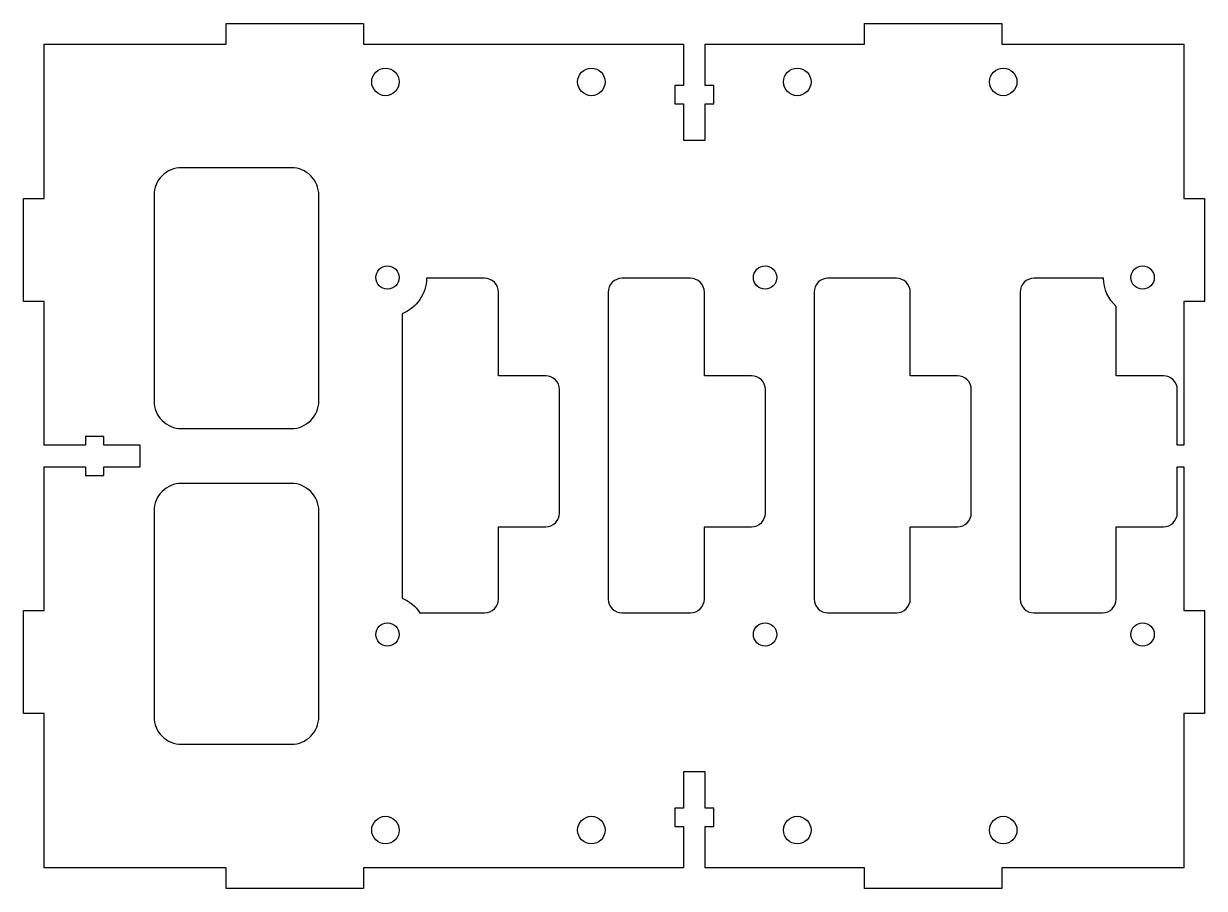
# Model space of a CAD drawing. Header units: millimetres. Extents: x -3 to 169, y -3 to 123.
import ezdxf

# ---------------------------------------------------------------- set-up
doc = ezdxf.new("R2010")
doc.units = ezdxf.units.MM
doc.layers.get('0').update_dxf_attribs({"linetype": 'CONTINUOUS'})

msp = doc.modelspace()

# ---------------------------------------------------------------- linework, layer by layer
for points in [[(156.16, 49.69), (163.05, 49.69, 0.414214), (165.05, 51.69), (165.05, 58.4), (166, 58.4), (166, 37.5), (169, 37.5), (169, 22.5), (166, 22.5), (166, 0), (139.48, 0), (139.48, -3), (119.48, -3), (119.48, 0), (96.3, 0), (96.3, 6), (97.55, 6), (97.55, 8.7), (96.3, 8.7), (96.3, 14), (93.1, 14), (93.1, 8.7), (91.85, 8.7), (91.85, 6), (93.1, 6), (93.1, 0), (46.52, 0), (46.52, -3), (26.52, -3), (26.52, 0), (0, 0), (0, 22.5), (-3, 22.5), (-3, 37.5), (0, 37.5), (0, 58.4), (6, 58.4), (6, 57.15), (8.7, 57.15), (8.7, 58.4), (14, 58.4), (14, 61.6), (8.7, 61.6), (8.7, 62.85), (6, 62.85), (6, 61.6), (0, 61.6), (0, 82.5), (-3, 82.5), (-3, 97.5), (0, 97.5), (0, 120), (26.52, 120), (26.52, 123), (46.52, 123), (46.52, 120), (93.1, 120), (93.1, 114), (91.85, 114), (91.85, 111.3), (93.1, 111.3), (93.1, 106), (96.3, 106), (96.3, 111.3), (97.55, 111.3), (97.55, 114), (96.3, 114), (96.3, 120), (119.48, 120), (119.48, 123), (139.48, 123), (139.48, 120), (166, 120), (166, 97.5), (169, 97.5), (169, 82.5), (166, 82.5), (166, 61.6), (165.05, 61.6), (165.05, 69.69, 0.414214), (163.05, 71.69), (156.16, 71.69), (156.16, 81.79, -0.205689), (154.3, 85.89, 0.017662), (154.16, 85.89), (144.16, 85.89, 0.414214), (142.16, 83.89), (142.16, 39.16, 0.414214), (144.16, 37.16), (154.16, 37.16, 0.414214), (156.16, 39.16)], [(40, 68), (40, 98, 0.414214), (36, 102), (20, 102, 0.414214), (16, 98), (16, 68, 0.414214), (20, 64), (36, 64, 0.414214)], [(66.16, 49.69), (73.05, 49.69, 0.414214), (75.05, 51.69), (75.05, 69.69, 0.414214), (73.05, 71.69), (66.16, 71.69), (66.16, 83.89, 0.414214), (64.16, 85.89), (55.7, 85.89, -0.299186), (52.16, 80.73), (52.16, 39.27, -0.149732), (54.74, 37.16), (64.16, 37.16, 0.414214), (66.16, 39.16)], [(96.16, 49.69), (103.05, 49.69, 0.414214), (105.05, 51.69), (105.05, 69.69, 0.414214), (103.05, 71.69), (96.16, 71.69), (96.16, 83.89, 0.414214), (94.16, 85.89), (84.16, 85.89, 0.414214), (82.16, 83.89), (82.16, 39.16, 0.414214), (84.16, 37.16), (94.16, 37.16, 0.414214), (96.16, 39.16)], [(126.16, 49.69), (133.05, 49.69, 0.414214), (135.05, 51.69), (135.05, 69.69, 0.414214), (133.05, 71.69), (126.16, 71.69), (126.16, 83.89, 0.414214), (124.16, 85.89), (114.16, 85.89, 0.414214), (112.16, 83.89), (112.16, 39.16, 0.414214), (114.16, 37.16), (124.16, 37.16, 0.414214), (126.16, 39.16)], [(40, 22), (40, 52, 0.414214), (36, 56), (20, 56, 0.414214), (16, 52), (16, 22, 0.414214), (20, 18), (36, 18, 0.414214)]]:
    msp.add_lwpolyline(points, format="xyb", close=True)
for centre, radius in [((49.7, 114.5), 2), ((79.7, 114.5), 2), ((109.7, 114.5), 2), ((139.7, 114.5), 2), ((50, 86), 1.7), ((105, 86), 1.7), ((160, 86), 1.7), ((50, 34), 1.7), ((105, 34), 1.7), ((160, 34), 1.7), ((49.7, 5.5), 2), ((79.7, 5.5), 2), ((109.7, 5.5), 2), ((139.7, 5.5), 2)]:
    msp.add_circle(centre, radius)

doc.saveas('drawing.dxf')
